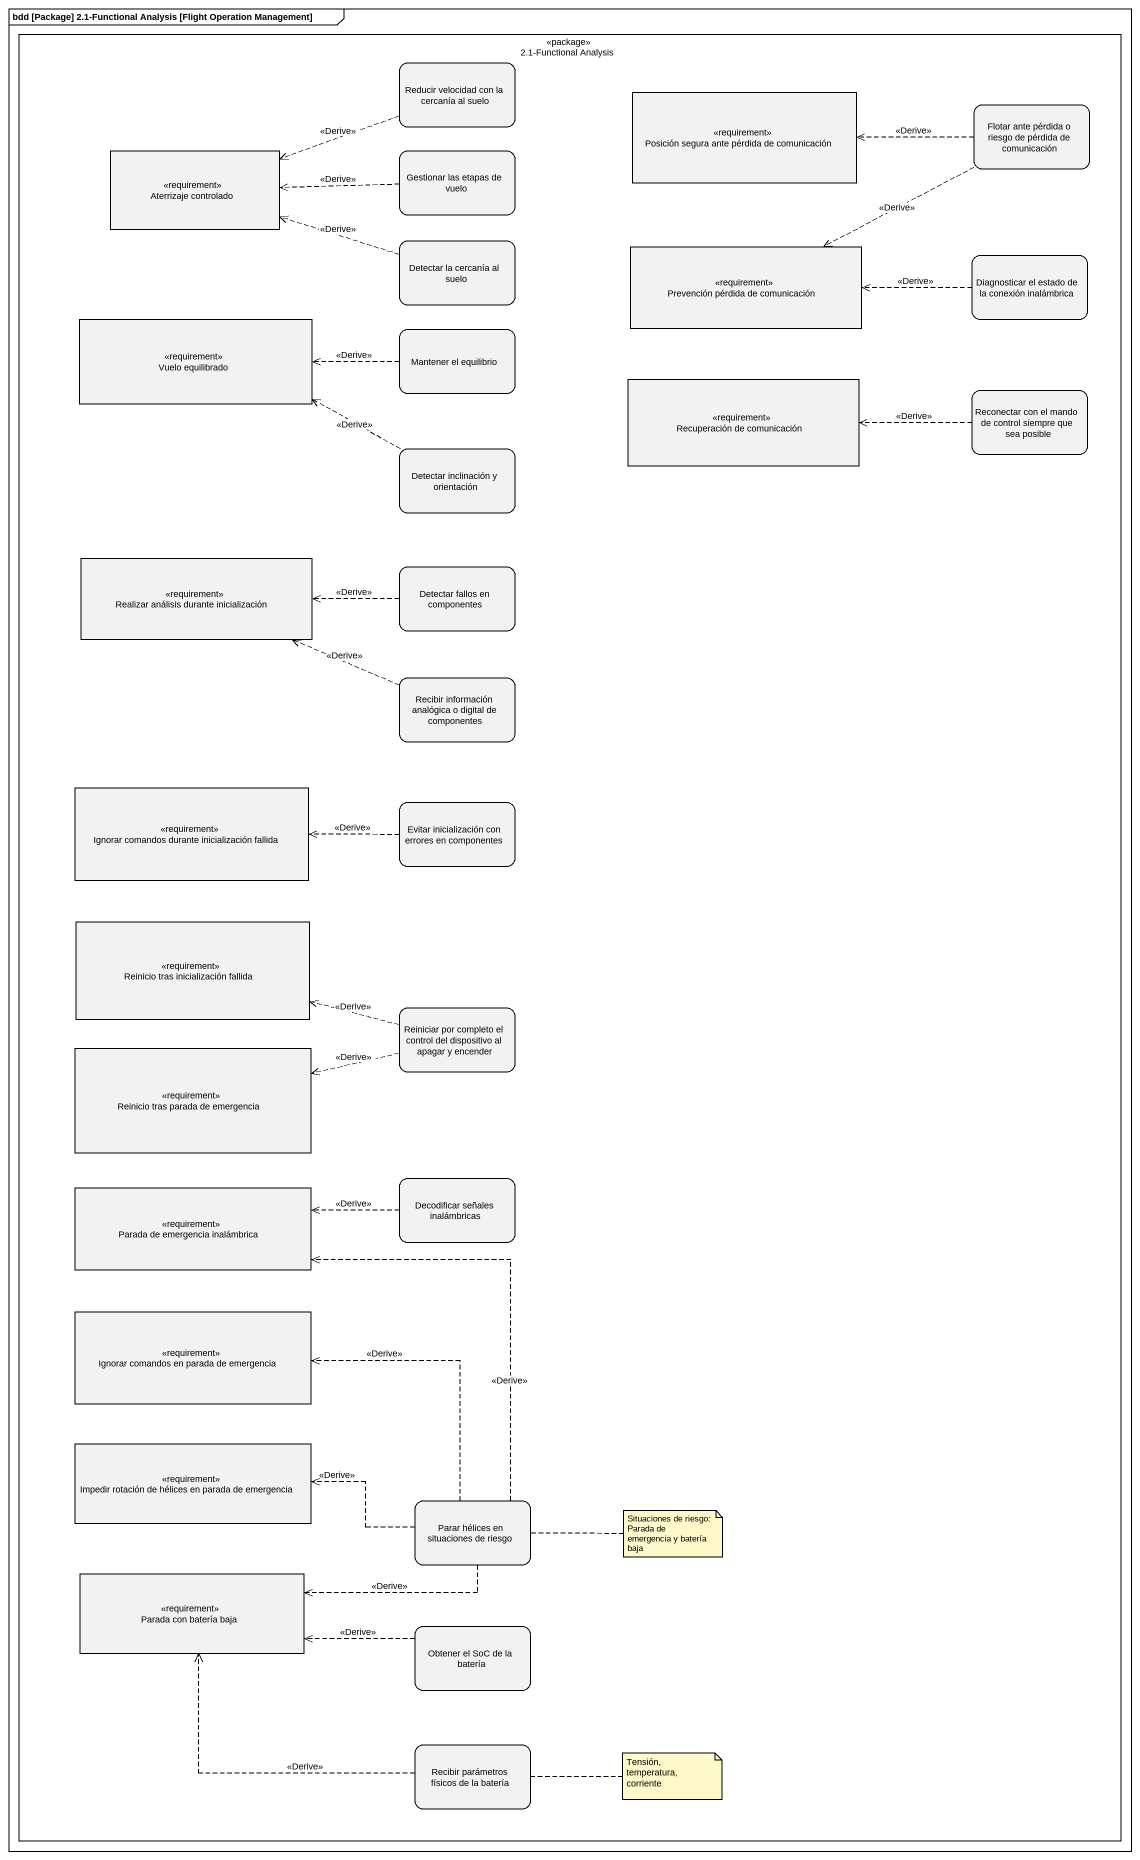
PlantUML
@startuml
mainframe bdd [Package] 2.1-Functional Analysis [Flight Operation Management]
hide empty description
state "2.1-Functional Analysis" as o2_1_Functional_Analysis <<package>> {
  state "Reducir velocidad con la cercanía al suelo" as Reducir_velocidad_con_la
  state "Posición segura ante pérdida de comunicación" as Posición_segura_ante <<requirement>>
  state "Flotar ante pérdida o riesgo de pérdida de comunicación" as Flotar_ante_pérdida_o
  state "Aterrizaje controlado" as Aterrizaje_controlado <<requirement>>
  state "Gestionar las etapas de vuelo" as Gestionar_las_etapas_de
  state "Detectar la cercanía al suelo" as Detectar_la_cercanía_al
  state "Prevención pérdida de comunicación" as Prevención_pérdida_de <<requirement>>
  state "Diagnosticar el estado de la conexión inalámbrica" as Diagnosticar_el_estado_de
  state "Vuelo equilibrado" as Vuelo_equilibrado <<requirement>>
  state "Mantener el equilibrio" as Mantener_el_equilibrio
  state "Recuperación de comunicación" as Recuperación_de_comunicación <<requirement>>
  state "Reconectar con el mando de control siempre que sea posible" as Reconectar_con_el_mando_de
  state "Detectar inclinación y orientación" as Detectar_inclinación_y
  state "Realizar análisis durante inicialización" as Realizar_análisis_durante <<requirement>>
  state "Detectar fallos en componentes" as Detectar_fallos_en
  state "Recibir información analógica o digital de componentes" as Recibir_información
  state "Ignorar comandos durante inicialización fallida" as Ignorar_comandos_durante <<requirement>>
  state "Evitar inicialización con errores en componentes" as Evitar_inicialización_con
  state "Reinicio tras inicialización fallida" as Reinicio_tras <<requirement>>
  state "Reiniciar por completo el control del dispositivo al apagar y encender" as Reiniciar_por_completo_el
  state "Reinicio tras parada de emergencia" as Reinicio_tras_parada_de <<requirement>>
  state "Parada de emergencia inalámbrica" as Parada_de_emergencia <<requirement>>
  state "Decodificar señales inalámbricas" as Decodificar_señales
  state "Ignorar comandos en parada de emergencia" as Ignorar_comandos_en_parada <<requirement>>
  state "Impedir rotación de hélices en parada de emergencia" as Impedir_rotación_de_hélices <<requirement>>
  state "Parar hélices en situaciones de riesgo" as Parar_hélices_en
  state "Parada con batería baja" as Parada_con_batería_baja <<requirement>>
  state "Obtener el SoC de la batería" as Obtener_el_SoC_de_la_batería
  state "Recibir parámetros físicos de la batería" as Recibir_parámetros_físicos
}
Reducir_velocidad_con_la -left[dashed]-> Aterrizaje_controlado : <<Derive>>
Flotar_ante_pérdida_o -left[dashed]-> Posición_segura_ante : <<Derive>>
Flotar_ante_pérdida_o -left[dashed]-> Prevención_pérdida_de : <<Derive>>
Gestionar_las_etapas_de -left[dashed]-> Aterrizaje_controlado : <<Derive>>
Detectar_la_cercanía_al -left[dashed]-> Aterrizaje_controlado : <<Derive>>
Diagnosticar_el_estado_de -left[dashed]-> Prevención_pérdida_de : <<Derive>>
Mantener_el_equilibrio -left[dashed]-> Vuelo_equilibrado : <<Derive>>
Reconectar_con_el_mando_de -left[dashed]-> Recuperación_de_comunicación : <<Derive>>
Detectar_inclinación_y -left[dashed]-> Vuelo_equilibrado : <<Derive>>
Detectar_fallos_en -left[dashed]-> Realizar_análisis_durante : <<Derive>>
Recibir_información -left[dashed]-> Realizar_análisis_durante : <<Derive>>
Evitar_inicialización_con -left[dashed]-> Ignorar_comandos_durante : <<Derive>>
Reiniciar_por_completo_el -left[dashed]-> Reinicio_tras : <<Derive>>
Reiniciar_por_completo_el -left[dashed]-> Reinicio_tras_parada_de : <<Derive>>
Decodificar_señales -left[dashed]-> Parada_de_emergencia : <<Derive>>
Parar_hélices_en -up[dashed]-> Parada_de_emergencia : <<Derive>>
Parar_hélices_en -up[dashed]-> Ignorar_comandos_en_parada : <<Derive>>
Parar_hélices_en -left[dashed]-> Impedir_rotación_de_hélices : <<Derive>>
Parar_hélices_en -left[dashed]-> Parada_con_batería_baja : <<Derive>>
Obtener_el_SoC_de_la_batería -left[dashed]-> Parada_con_batería_baja : <<Derive>>
Recibir_parámetros_físicos -left[dashed]-> Parada_con_batería_baja : <<Derive>>
note right of Parar_hélices_en : Situaciones de riesgo: Parada de emergencia y batería baja
note right of Recibir_parámetros_físicos : Tensión, temperatura, corriente
@enduml
